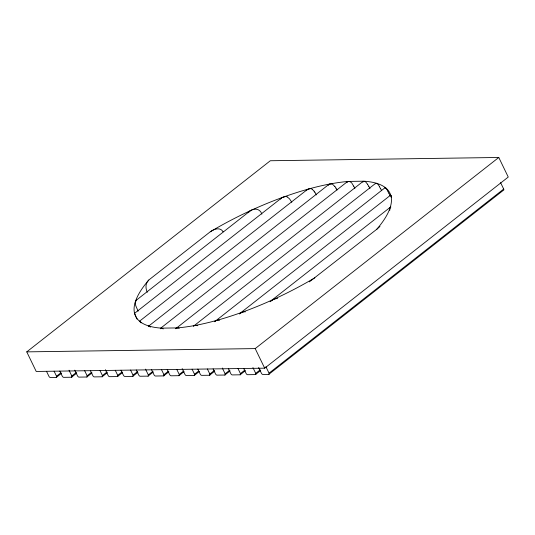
<?xml version="1.0" encoding="UTF-8"?>
<svg xmlns="http://www.w3.org/2000/svg" width="535" height="535" viewBox="0 0 535 535"><rect width="100%" height="100%" fill="white"/><g stroke="black" fill="none" stroke-linecap="round" stroke-linejoin="round"><path stroke-width="0.8" d="M148.275 326.417L328.878 184.408A3.424 2.501 44.5 0 1 329.513 184.114A6.634 4.882 46.4 0 1 329.827 184.033M346.907 182.702C347.71 179.867 351.91 182.121 352.451 184.16A19.588 11.375 50.3 0 1 353.615 186.133M385.146 187.678L385.18 188.046M160.319 328.791L161.229 328.129L163.295 328.925M175.647 328.737L363.178 181.318L365.372 181.592L367.619 184.287M390.028 208.041L389.754 210.355M390.089 207.861L390.871 206.965M379.489 186.668C379.108 185.712 376.6 181.853 375.603 183.779M214.595 321.722L385.193 187.604M239.493 313.978L242.034 312.279M248.3 212.716C251.697 207.854 259.883 207.54 261.856 214.14M136.599 300.402C133.041 302.362 137.321 308.534 138.11 311.243M270.068 301.753L273.713 299.306L277.672 298.303M376.874 229.14L379.863 225.516A141.267 45.06 -25.8 0 0 364.067 181.198L348.445 181.425A141.267 45.06 -25.8 0 0 210.268 231.775L148.87 279.952M309.357 281.871L376.727 229.308M376.66 229.388L379.97 226.465M363.151 181.332L362.89 182.208M139.481 321.241L307.311 189.55A4.949 4.119 36.3 0 1 308.327 189.136M26.75 351.869L270.322 160.747L498.78 157.471L508.25 177.058L264.678 368.18L36.219 371.457L26.75 351.869L255.208 348.593L498.78 157.471M135.81 300.61L250.233 210.843M281.758 197.836L134.586 313.316L136.592 318.171M46.518 371.33L48.939 376.339A1.411 0.756 51.9 0 0 50.404 377.529L56.235 377.449A1.411 0.756 51.9 0 0 56.529 376.232L60.997 372.728M56.235 377.449L61.492 373.323M59.806 371.083L62.254 376.145A1.411 0.756 51.9 0 0 63.718 377.342L71.529 377.228A1.411 0.756 51.9 0 0 71.83 376.011L76.224 372.561M71.529 377.228L76.772 373.116M74.753 370.14L77.548 375.931A1.411 0.756 51.9 0 0 79.013 377.121L86.824 377.008A1.411 0.756 51.9 0 0 87.125 375.791L91.07 372.694M86.824 377.008L92.033 372.922M160.54 328.283L347.289 181.746M90.402 370.648L92.849 375.71A1.411 0.756 51.9 0 0 94.307 376.901L102.125 376.787A1.411 0.756 51.9 0 0 102.419 375.57L106.96 372.006M102.125 376.787L107.328 372.701M105.348 369.705L108.144 375.49A1.411 0.756 51.9 0 0 109.608 376.68L117.419 376.566A1.411 0.756 51.9 0 0 117.72 375.349L122.02 371.979M117.419 376.566L122.595 372.507M193.563 326.437A3.016 2.14 44 0 1 193.931 325.842L375.684 183.298M120.99 370.207L123.438 375.269A1.411 0.756 51.9 0 0 124.902 376.459L132.713 376.352A1.411 0.756 51.9 0 0 133.014 375.129L137.622 371.517M132.713 376.352L137.916 372.273M136.291 369.986L138.739 375.048A1.411 0.756 51.9 0 0 140.197 376.245L148.014 376.132A1.411 0.756 51.9 0 0 148.309 374.915L152.843 371.357M148.014 376.132L153.264 372.012M240.422 313.002L390.724 195.061M151.586 369.765L154.033 374.828A1.411 0.756 51.9 0 0 155.498 376.025L163.636 375.904A1.411 0.756 51.9 0 0 163.937 374.687L168.364 371.216M163.636 375.904L168.879 371.798M390.349 207.192L271.66 300.329M167.214 369.545L169.662 374.607A1.411 0.756 51.9 0 0 171.12 375.797L178.937 375.684A1.411 0.756 51.9 0 0 179.232 374.467L183.565 371.069M178.937 375.684L184.087 371.644M182.161 368.602L184.956 374.386A1.411 0.756 51.9 0 0 186.421 375.577L194.232 375.47A1.411 0.756 51.9 0 0 194.533 374.246L198.465 371.163M194.232 375.47L199.408 371.404M197.803 369.103L200.25 374.166A1.411 0.756 51.9 0 0 201.715 375.356L209.526 375.249A1.411 0.756 51.9 0 0 209.827 374.032L214.281 370.534M209.526 375.249L214.782 371.123M213.104 368.882L215.551 373.945A1.411 0.756 51.9 0 0 217.009 375.142L224.827 375.028A1.411 0.756 51.9 0 0 225.121 373.811L229.736 370.187M224.827 375.028L230.063 370.915M228.398 368.662L230.846 373.724A1.411 0.756 51.9 0 0 232.31 374.921L240.121 374.808A1.411 0.756 51.9 0 0 240.416 373.59L244.883 370.086M240.121 374.808L245.378 370.688M243.692 368.448L246.14 373.51A1.411 0.756 51.9 0 0 247.605 374.701L255.416 374.587A1.411 0.756 51.9 0 0 255.717 373.37L260.177 369.866M255.416 374.587L260.679 370.461M258.639 367.505L261.441 373.29A1.411 0.756 51.9 0 0 262.899 374.48L268.73 374.4A1.411 0.756 51.9 0 0 269.031 373.176L503.689 189.056L500.573 182.609M268.73 374.4L503.388 190.273A1.411 0.756 51.9 0 0 503.689 189.056M175.975 328.202L177.439 327.895M215.157 321.027L217.27 320.244A3.778 3.036 30.2 0 1 219.551 320.351M148.396 326.022L150.556 327.046M210.275 231.775C213.98 229.14 219.858 226.78 223.062 231.595M314.841 277.812L308.534 281.484A141.267 45.06 -25.8 0 1 195.302 325.407L194.894 325.487M283.008 197.241L284.172 196.826M242.087 312.259L242.522 312.106M308.314 189.096L309.37 188.801M329.821 184.013L332.389 184.1L334.81 186.454M161.463 328.142L177.085 327.915A141.213 45.04 -25.8 0 0 195.302 325.407L197.803 325.708M385.287 187.611L385.809 187.999M287.241 196.934L289.341 198.679A15.127 13.449 23.3 0 1 290.064 199.642L291.789 202.263M139.729 321.354L141.086 322.873M312.32 189.397L314.018 191.142M314.861 192.312L316.419 194.9M335.953 188.186L337.023 190.039M353.682 186.12L354.304 187.217A52.57 30.508 50.3 0 1 354.892 188.367M387.093 189.798L388.149 191.737M368.802 186.287L369.411 187.404A52.256 22.918 54.8 0 1 369.979 188.554M380.626 188.721L381.422 190.246M388.952 193.289L390.129 195.643M265.915 366.736L269.031 373.176M255.208 348.593L264.678 368.18M252.921 367.585L255.717 373.37M237.975 368.528L240.416 373.59M222.326 368.026L225.121 373.811M207.379 368.963L209.827 374.032M192.085 369.183L194.533 374.246M176.784 369.404L179.232 374.467M161.49 369.625L163.937 374.687M145.513 369.123L148.309 374.915M130.567 370.066L133.014 375.129M115.272 370.287L117.72 375.349M99.971 370.508L102.419 375.57M84.677 370.728L87.125 375.791M69.028 370.227L71.83 376.011M54.082 371.17L56.529 376.232M137.04 319.107L136.706 318.412M391.426 197.254L390.771 195.282L390.898 195.73M147.292 292.257C145.366 288.291 145.319 283.169 148.777 280.059A141.267 45.06 -25.8 0 0 161.456 328.142M390.838 195.502L390.911 195.77M381.368 190.233A54.463 15.395 58.5 0 1 381.569 190.627M379.415 186.682A18.457 5.23 58.5 0 1 380.532 188.708M193.958 325.862A3.377 2.407 42.8 0 1 194.579 325.561M194.579 325.541A6.574 4.648 41 0 1 194.88 325.461M334.877 186.421A19.527 13.836 44.6 0 1 336.02 188.166M328.343 185.364A3.009 2.207 43.2 0 1 328.844 184.381M139.314 321.321A3.778 0.448 58.3 0 1 139.916 321.736M309.364 188.788A7.39 6.199 40.3 0 1 309.618 188.735A4.099 3.417 38.7 0 1 310.474 188.654A3.009 2.481 36.9 0 1 312.286 189.363M314.065 191.115A17.595 14.278 36.5 0 1 314.888 192.279M306.515 190.727A2.983 2.481 34.5 0 1 307.137 189.671M367.558 184.314A19.494 8.553 54.7 0 1 368.722 186.294M177.453 327.922A6.112 3.584 46 0 1 177.74 327.922A3.156 1.879 47.4 0 1 178.443 328.035A3.056 1.852 48.5 0 1 179.218 328.457M280.447 199.067A4.614 4.287 30 0 1 283.002 197.228M287.161 196.9A3.21 2.882 22.1 0 0 285.483 196.566L285.262 196.579A6.126 5.564 23.2 0 0 284.192 196.86M390.015 195.549A54.062 5.832 62.1 0 1 390.216 195.95M388.049 191.737A16.184 1.759 62.1 0 1 388.798 193.195M387.052 189.744A3.284 0.421 62.1 0 0 386.624 189.036A2.775 0.368 62.2 0 0 386.223 188.467M385.895 188.193A4.976 0.702 62.7 0 1 386.29 188.654M242.629 312.259A4.614 3.992 11.8 0 1 245.418 311.845M223.115 231.548A26.83 25.031 -55 0 1 223.309 231.809"/></g></svg>
